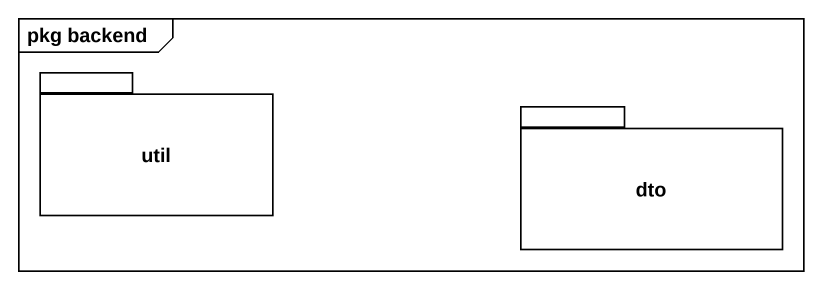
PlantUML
@startuml
mainframe pkg backend
package util {
}
package dto {
}
@enduml
